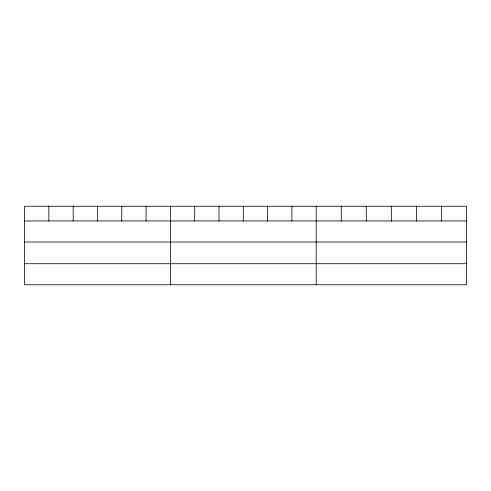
<?xml version="1.0" encoding="UTF-8"?>
<svg xmlns="http://www.w3.org/2000/svg" width="491" height="491" viewBox="0 0 491 491"><rect width="100%" height="100%" fill="white"/><g stroke="black" fill="none" stroke-linecap="round" stroke-linejoin="round"><path stroke-width="0.74" d="M466.45 242.014L466.45 206.232L24.55 206.232L24.55 284.768L466.45 284.768L466.45 242.014L24.55 242.014M24.55 220.962L466.45 220.962M24.55 263.71L466.45 263.71M441.409 206.232L441.409 220.962M416.368 206.232L416.368 220.962M391.327 206.232L391.327 220.962M366.286 206.232L366.286 220.962M341.245 206.232L341.245 220.962M316.204 206.232L316.204 284.768M291.9 206.232L291.9 220.962M267.595 206.232L267.595 220.962M243.29 206.232L243.29 220.962M218.986 206.232L218.986 220.962M194.681 206.232L194.681 220.962M170.377 206.232L170.377 284.768M146.072 206.232L146.072 220.962M121.768 206.232L121.768 220.962M97.464 206.232L97.464 220.962M73.159 206.232L73.159 220.962M48.854 206.232L48.854 220.962"/></g></svg>
